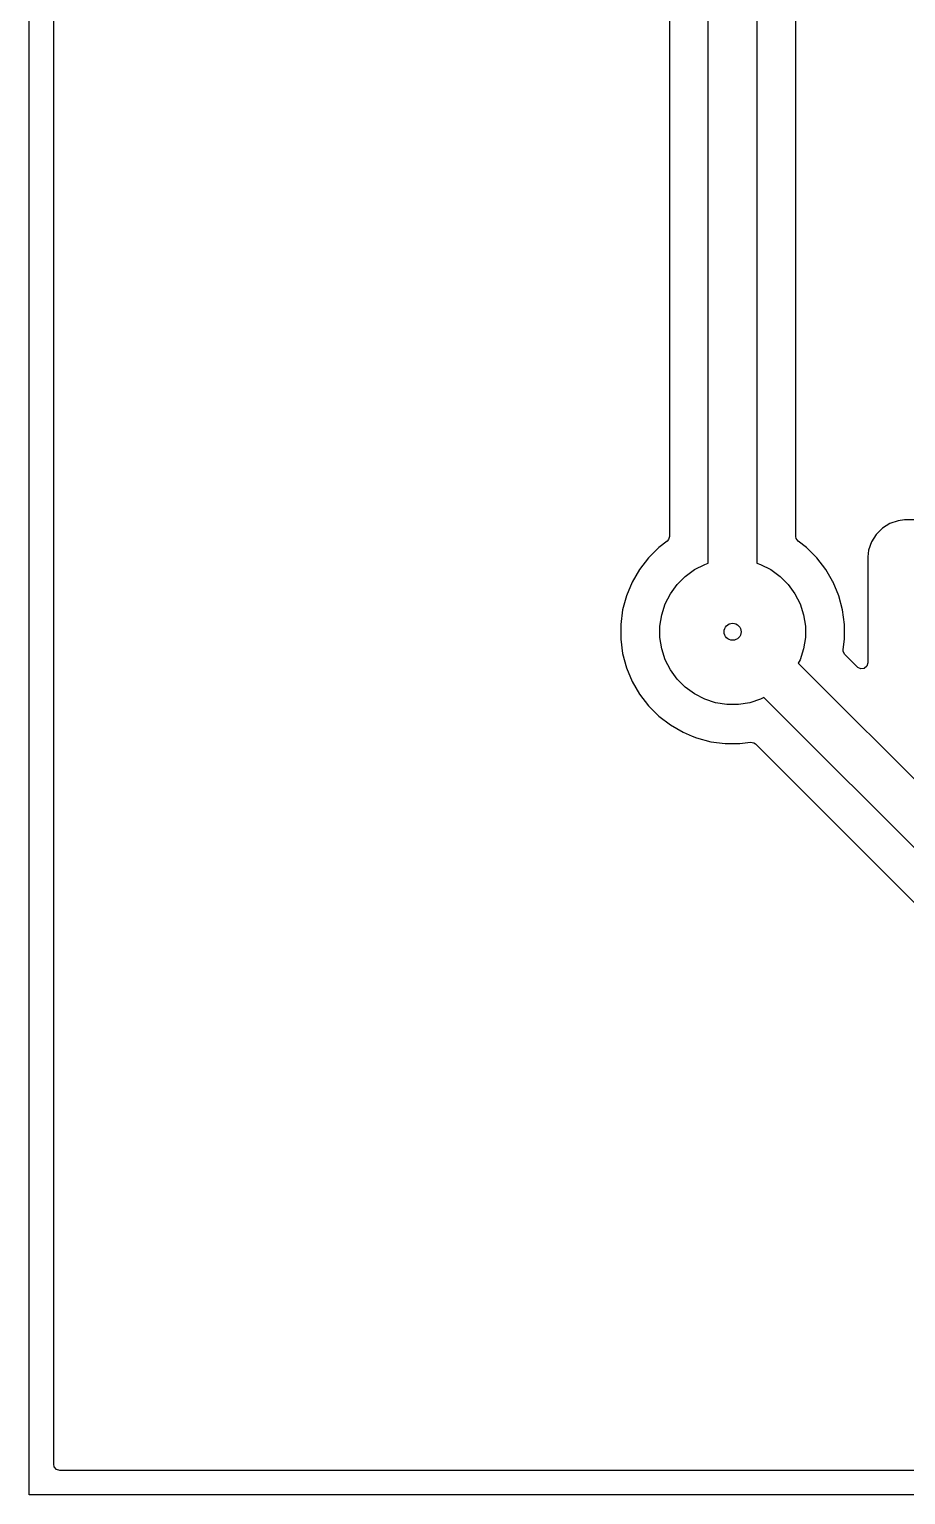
# Model space of a CAD drawing. Extents: x 20 to 124, y -124 to -20.
# Drawn here: x 20 to 38.02, y -124 to -93.86 of the extents above; entities that cross this region are included whole.
import ezdxf

# ---------------------------------------------------------------- set-up
doc = ezdxf.new("R2010")
doc.units = 0
doc.layers.add('BLACK', color=7, linetype='CONTINUOUS')
doc.layers.add('WHITE', color=7, linetype='CONTINUOUS')

msp = doc.modelspace()

# ---------------------------------------------------------------- linework, layer by layer
at = {"layer": 'BLACK', "linetype": 'CONTINUOUS'}
for p, q in [((20.5005, -123.3755), (20.5005, -76.099223)), ((33.96, -104.840128), (33.96, -92.659871)), ((34.96, -92.659871), (34.96, -104.840128)), ((33.1595, -93.212958), (33.1595, -104.28704)), ((35.7605, -98.124038), (35.7605, -93.212958)), ((35.7605, -104.28704), (35.7605, -98.124038)), ((37.860745, -103.964631), (37.690476, -104.024211)), ((37.86075, -103.96463), (37.860745, -103.964631)), ((37.995039, -103.9495), (37.86075, -103.96463)), ((37.995046, -103.9495), (37.995039, -103.9495)), ((41.084954, -103.9495), (37.995046, -103.9495)), ((33.1595, -104.28704), (33.139815, -104.354079)), ((35.767811, -104.328988), (35.7605, -104.28704)), ((37.410184, -104.247737), (37.314211, -104.400476)), ((37.537737, -104.120184), (37.410184, -104.247737)), ((37.690476, -104.024211), (37.537737, -104.120184)), ((32.939914, -104.516685), (32.726685, -104.729914)), ((33.110987, -104.385416), (32.939914, -104.516685)), ((33.139815, -104.354079), (33.110987, -104.385416)), ((35.809013, -104.385416), (35.767811, -104.328988)), ((35.980085, -104.516685), (35.809013, -104.385416)), ((36.193314, -104.729914), (35.980085, -104.516685)), ((37.25463, -104.57075), (37.2395, -104.705039)), ((37.254631, -104.570745), (37.25463, -104.57075)), ((37.314211, -104.400476), (37.254631, -104.570745)), ((32.726679, -104.729921), (32.543099, -104.969168)), ((32.726685, -104.729914), (32.726679, -104.729921)), ((33.676252, -104.97104), (33.885975, -104.864181)), ((33.885975, -104.864181), (33.96, -104.840128)), ((34.96, -104.840128), (35.034025, -104.864181)), ((35.034025, -104.864181), (35.243748, -104.97104)), ((36.19332, -104.729921), (36.193314, -104.729914)), ((36.3769, -104.969168), (36.19332, -104.729921)), ((37.2395, -104.705039), (37.2395, -106.890953)), ((32.543099, -104.969168), (32.392318, -105.230328)), ((33.319391, -105.275828), (33.485828, -105.109391)), ((33.485828, -105.109391), (33.676252, -104.97104)), ((35.243748, -104.97104), (35.434172, -105.109391)), ((35.434172, -105.109391), (35.600609, -105.275828)), ((36.514414, -105.20735), (36.3769, -104.969168)), ((32.392314, -105.230338), (32.276913, -105.508939)), ((32.392318, -105.230328), (32.392314, -105.230338)), ((33.074181, -105.675975), (33.18104, -105.466252)), ((33.18104, -105.466252), (33.319391, -105.275828)), ((35.600609, -105.275828), (35.73896, -105.466252)), ((35.73896, -105.466252), (35.845819, -105.675975)), ((36.527683, -105.230332), (36.514414, -105.20735)), ((36.643087, -105.508942), (36.527683, -105.230332)), ((32.198861, -105.800233), (32.159501, -106.099206)), ((32.276913, -105.508939), (32.198861, -105.800233)), ((33.001445, -105.899832), (33.074181, -105.675975)), ((35.845819, -105.675975), (35.918555, -105.899832)), ((36.721138, -105.800232), (36.643087, -105.508942)), ((36.7605, -106.099217), (36.721138, -105.800232)), ((32.159501, -106.099206), (32.1595, -106.099223)), ((32.1595, -106.099223), (32.1595, -106.400776)), ((32.964624, -106.132311), (33.001445, -105.899832)), ((35.918555, -105.899832), (35.955376, -106.132311)), ((36.7605, -106.400783), (36.7605, -106.099217)), ((32.1595, -106.400776), (32.159501, -106.400793)), ((32.159501, -106.400793), (32.198861, -106.699766)), ((32.964624, -106.367689), (32.964624, -106.132311)), ((33.001445, -106.600168), (32.964624, -106.367689)), ((35.955376, -106.367689), (35.918555, -106.600168)), ((35.955376, -106.132311), (35.955376, -106.367689)), ((36.732354, -106.614565), (36.7605, -106.400783)), ((32.198861, -106.699766), (32.276913, -106.99106)), ((33.074181, -106.824025), (33.001445, -106.600168)), ((35.918555, -106.600168), (35.845819, -106.824025)), ((36.734127, -106.657104), (36.732354, -106.614565)), ((36.767612, -106.718427), (36.734127, -106.657104)), ((32.276913, -106.99106), (32.392314, -107.269661)), ((33.18104, -107.033748), (33.074181, -106.824025)), ((35.845819, -106.824025), (35.810482, -106.893376)), ((35.810482, -106.893376), (42.667107, -113.75)), ((37.027819, -106.978634), (36.767612, -106.718427)), ((37.034297, -106.984666), (37.027819, -106.978634)), ((37.097853, -107.013691), (37.034297, -106.984666)), ((37.167011, -107.003747), (37.097853, -107.013691)), ((37.219815, -106.957992), (37.167011, -107.003747)), ((37.2395, -106.890953), (37.219815, -106.957992)), ((32.392314, -107.269661), (32.392318, -107.269671)), ((32.392318, -107.269671), (32.543099, -107.530831)), ((33.319391, -107.224172), (33.18104, -107.033748)), ((33.485828, -107.390609), (33.319391, -107.224172)), ((32.543099, -107.530831), (32.726679, -107.770078)), ((33.676252, -107.52896), (33.485828, -107.390609)), ((33.885975, -107.635819), (33.676252, -107.52896)), ((35.103376, -107.600482), (35.034025, -107.635819)), ((42.106446, -114.603553), (35.103376, -107.600482)), ((32.726679, -107.770078), (32.726685, -107.770085)), ((32.726685, -107.770085), (32.939914, -107.983314)), ((34.109832, -107.708555), (33.885975, -107.635819)), ((34.342311, -107.745376), (34.109832, -107.708555)), ((34.577689, -107.745376), (34.342311, -107.745376)), ((34.810168, -107.708555), (34.577689, -107.745376)), ((35.034025, -107.635819), (34.810168, -107.708555)), ((32.939914, -107.983314), (32.939921, -107.98332)), ((32.939921, -107.98332), (33.179168, -108.1669)), ((33.179168, -108.1669), (33.440328, -108.317681)), ((33.440328, -108.317681), (33.440329, -108.317681)), ((33.440329, -108.317681), (33.440332, -108.317683)), ((33.440332, -108.317683), (33.626072, -108.394619)), ((33.626072, -108.394619), (33.718939, -108.433086)), ((33.718939, -108.433086), (33.71894, -108.433086)), ((33.71894, -108.433086), (33.718942, -108.433087)), ((33.718942, -108.433087), (34.010232, -108.511138)), ((34.010232, -108.511138), (34.309217, -108.5505)), ((34.309217, -108.5505), (34.309224, -108.5505)), ((34.309224, -108.5505), (34.610776, -108.5505)), ((34.610776, -108.5505), (34.610783, -108.5505)), ((34.610783, -108.5505), (34.824563, -108.522354)), ((34.824563, -108.522354), (34.893595, -108.533119)), ((34.893595, -108.533119), (34.928427, -108.557612)), ((34.928427, -108.557612), (41.612786, -115.241971)), ((20.511706, -123.427011), (20.5005, -123.3755)), ((20.557461, -123.479815), (20.511706, -123.427011)), ((20.6245, -123.4995), (20.557461, -123.479815)), ((123.3755, -123.4995), (20.6245, -123.4995))]:
    msp.add_line(p, q, dxfattribs=at)
at = {"layer": 'BLACK'}
msp.add_circle((34.46, -106.25), 0.175, dxfattribs=at)
at = {"layer": 'WHITE', "linetype": 'CONTINUOUS'}
for p, q in [((20, -124), (20, -20)), ((124, -124), (20, -124))]:
    msp.add_line(p, q, dxfattribs=at)
at = {"layer": 'WHITE'}
msp.add_circle((34.46, -106.25), 0.175, dxfattribs=at)

doc.saveas('drawing.dxf')
